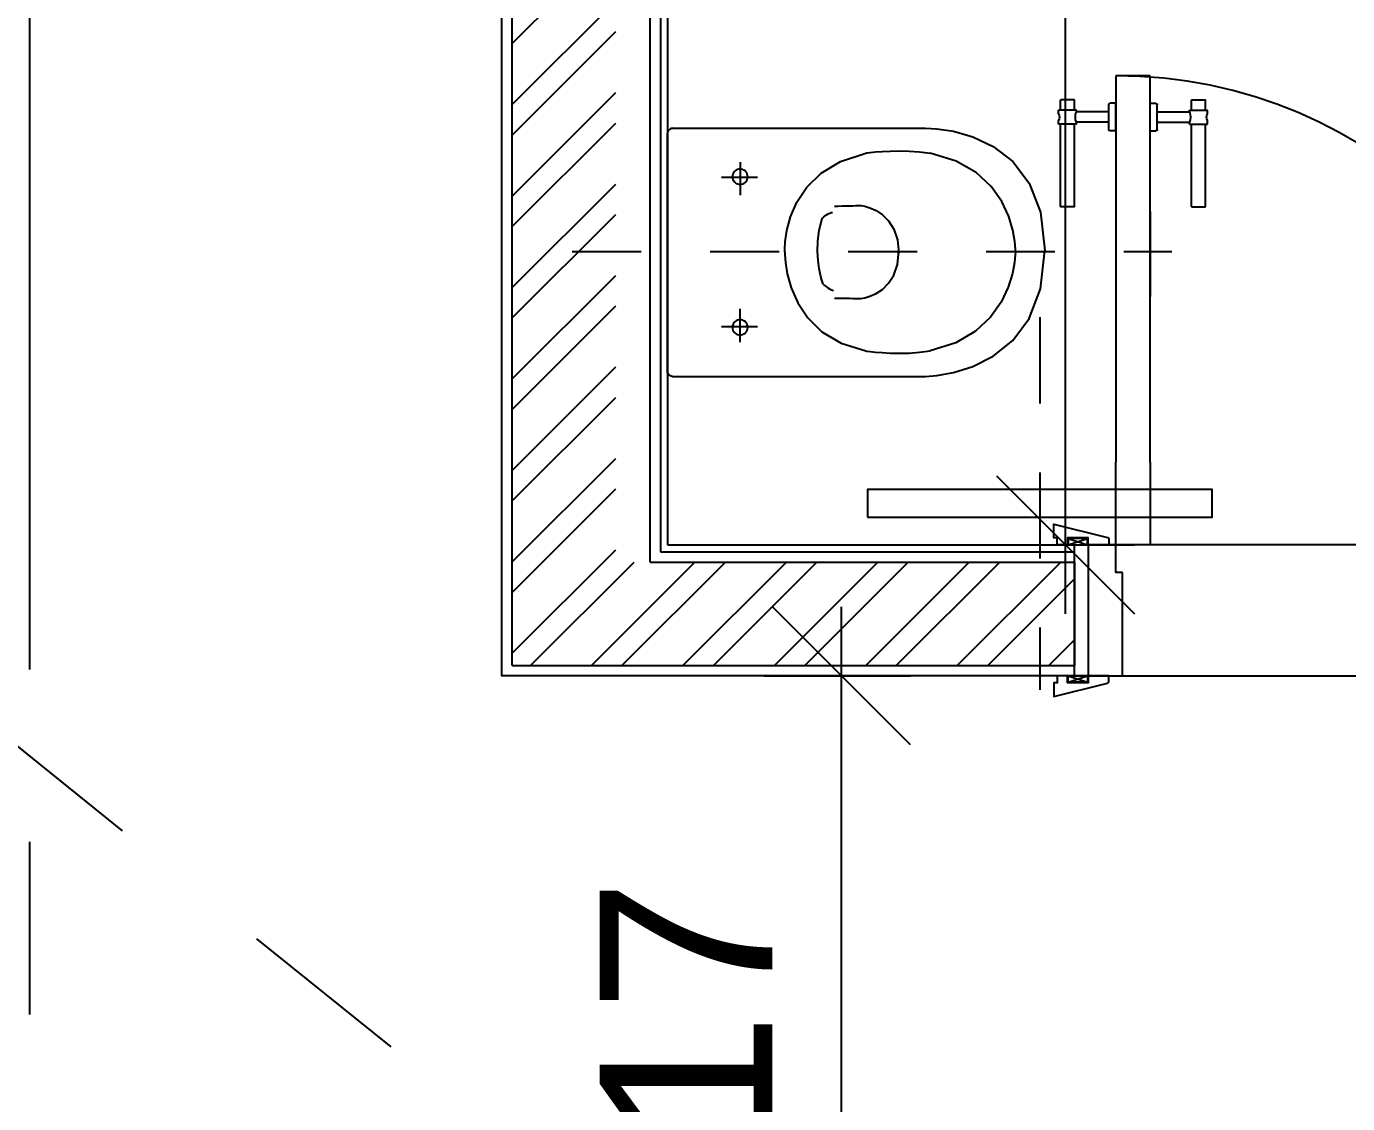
# Model space of a CAD drawing. Extents: x 83 to 143.2, y -2.6 to 70.8.
# Drawn here: x 121.263 to 123.179, y 28.605 to 30.166 of the extents above; entities that cross this region are included whole.
import ezdxf

# ---------------------------------------------------------------- set-up
doc = ezdxf.new("R2010")
doc.units = 0
doc.header["$MEASUREMENT"] = 0
doc.header["$PDMODE"] = 3
doc.header["$PDSIZE"] = 0.3
for name, pattern in [('AXIS_100$0$A-AXIS$0$PHANTOM', [2.5, 1.25, -0.25, 0.25, -0.25, 0.25, -0.25]), ('CENTER', [2, 1.25, -0.25, 0.25, -0.25]), ('DASHDOTX2', [50.8, 25.4, -12.7, 0, -12.7]), ('HIDDEN', [0.375, 0.25, -0.125])]:
    doc.linetypes.add(name, pattern=pattern)
doc.layers.get('0').update_dxf_attribs({"linetype": 'CONTINUOUS'})
doc.layers.get('DEFPOINTS').update_dxf_attribs({"linetype": 'CONTINUOUS'})
for name, color, linetype in [('A-AXIS-SANITARY', 10, 'DASHDOTX2'), ('a-dim', 3, 'CONTINUOUS'), ('A-DOORS', 1, 'CONTINUOUS'), ('A-FLOR-PFIX', 61, 'CONTINUOUS'), ('A-HATCH-WALL', 8, 'CONTINUOUS'), ('A-heater', 61, 'CONTINUOUS'), ('A-HEATER-axis', 5, 'HIDDEN'), ('A-PLASTER', 8, 'CONTINUOUS'), ('A-SECT-TILE', 12, 'CONTINUOUS'), ('A-WALL', 4, 'CONTINUOUS'), ('AXIS_100$0$A-AXIS-100', 10, 'AXIS_100$0$A-AXIS$0$PHANTOM')]:
    doc.layers.add(name, color=color, linetype=linetype)
doc.styles.add('A100-STEXT', font='ARIAL.TTF', dxfattribs={"height": 0.25})
doc.dimstyles.new('A100-DIM', dxfattribs={"dimtxt": 0.25, "dimasz": 0.2, "dimexe": 0.1, "dimexo": 0.3, "dimgap": 0.1, "dimtad": 1, "dimlfac": 100, "dimrnd": 0.5, "dimdsep": 46, "dimtxsty": 'A100-STEXT', "dimblk1": 'OBLIQUE', "dimblk2": 'OBLIQUE', "dimsah": 1, "dimcen": -0.05, "dimdle": 0.1, "dimclrd": 15, "dimclre": 15, "dimclrt": 256, "dimadec": 0, "dimazin": 0, "dimtfac": 0.28, "dimtix": 1, "dimtmove": 2, "dimatfit": 3, "dimldrblk": 'OBLIQUE', "dimfxl": 0, "dimtolj": 1, "dimarcsym": 0})

# ---------------------------------------------------------------- blocks, each defined once
blk = doc.blocks.new('A$C45807027')
at = {"layer": 'A-DOORS'}
for p, q in [((0.68, 0.0005), (0.68, 0.0195)), ((0.6805, 0.02), (0.8, 0.02)), ((0.8, -0.003), (0.8, 0.023)), ((0.8, 0.023), (0.805, 0.023)), ((0.815, 0.023), (0.82, 0.023)), ((0.82, -0.003), (0.82, 0.023)), ((0.82, 0.02), (0.8345, 0.02)), ((0.835, 0.0005), (0.835, 0.0195)), ((0, 0.009), (-0.009, -0.019)), ((-0.009, 0.009), (0, -0.019)), ((0.19, 0.009), (0.199, -0.019)), ((0.199, 0.009), (0.19, -0.019)), ((0.6805, 0), (0.8, 0)), ((0.8, -0.003), (0.8025, -0.003)), ((0.8025, -0.05), (0.8025, -0.003)), ((0.8175, -0.05), (0.8175, -0.003)), ((0.8175, -0.003), (0.82, -0.003)), ((0.82, 0), (0.8345, 0)), ((0.79, -0.06), (0.79, -0.052)), ((0.792, -0.05), (0.828, -0.05)), ((0.83, -0.06), (0.83, -0.052)), ((0.19, -0.11), (0.19, -0.06)), ((0.19, -0.06), (0.31, -0.06)), ((0.75, -0.06), (0.31, -0.06)), ((0.673, -0.06), (0.55, -0.06)), ((0.87, -0.06), (0.75, -0.06)), ((0.79, -0.06), (0.83, -0.06)), ((0.87, -0.11), (0.87, -0.06)), ((0.31, -0.11), (0.19, -0.11)), ((0.31, -0.11), (0.75, -0.11)), ((0.673, -0.11), (0.55, -0.11)), ((0.75, -0.11), (0.87, -0.11)), ((0.79, -0.11), (0.79, -0.118)), ((0.79, -0.11), (0.83, -0.11)), ((0.83, -0.11), (0.83, -0.118)), ((0.792, -0.12), (0.828, -0.12)), ((0.8025, -0.12), (0.8025, -0.167)), ((0.8175, -0.12), (0.8175, -0.167)), ((0.68, -0.1705), (0.68, -0.1895)), ((0.6805, -0.17), (0.8, -0.17)), ((0.8, -0.167), (0.8, -0.193)), ((0.8, -0.167), (0.8025, -0.167)), ((0.8175, -0.167), (0.82, -0.167)), ((0.82, -0.167), (0.82, -0.193)), ((0.82, -0.17), (0.8345, -0.17)), ((0.835, -0.1705), (0.835, -0.1895)), ((0.6805, -0.19), (0.8, -0.19)), ((0.82, -0.19), (0.8345, -0.19)), ((0.8, -0.193), (0.805, -0.193)), ((0.815, -0.193), (0.82, -0.193)), ((0, -0.809), (-0.009, -0.781)), ((-0.009, -0.809), (0, -0.781)), ((0.19, -0.809), (0.199, -0.781)), ((0.199, -0.809), (0.19, -0.781))]:
    blk.add_line(p, q, dxfattribs=at)
at = {"layer": 'A-DOORS', "color": 8}
for p, q in [((0, -0.07), (0, -0.73)), ((0.19, -0.74), (0.19, -0.06))]:
    blk.add_line(p, q, dxfattribs=at)
at = {"layer": 'A-DOORS'}
for points in [[(0, 0.01), (0, 0.025), (-0.01, 0.025), (-0.01, 0.03), (-0.03, 0.03), (-0.0104, -0.0482, 0.381769), (-0.0084, -0.05), (0, -0.05), (0, -0.02), (-0.01, -0.02), (-0.01, 0.01), (0, 0.01)], [(0.19, 0.01), (0.19, 0.025), (0.2, 0.025), (0.2, 0.03), (0.22, 0.03), (0.2004, -0.0482, -0.381769), (0.1984, -0.05), (0.19, -0.05), (0.19, -0.02), (0.2, -0.02), (0.2, 0.01), (0.19, 0.01)], [(0, -0.81), (0, -0.825), (-0.01, -0.825), (-0.01, -0.83), (-0.03, -0.83), (-0.0104, -0.7518, -0.381769), (-0.0084, -0.75), (0, -0.75), (0, -0.78), (-0.01, -0.78), (-0.01, -0.81), (0, -0.81)], [(0.19, -0.81), (0.19, -0.825), (0.2, -0.825), (0.2, -0.83), (0.22, -0.83), (0.2004, -0.7518, 0.381769), (0.1984, -0.75), (0.19, -0.75), (0.19, -0.78), (0.2, -0.78), (0.2, -0.81), (0.19, -0.81)]]:
    blk.add_lwpolyline(points, format="xyb", dxfattribs=at)
for points in [[(0, 0.009), (0, -0.019), (-0.009, -0.019), (-0.009, 0.009)], [(0.19, 0.009), (0.19, -0.019), (0.199, -0.019), (0.199, 0.009)], [(0, -0.809), (0, -0.781), (-0.009, -0.781), (-0.009, -0.809)], [(0.19, -0.809), (0.19, -0.781), (0.199, -0.781), (0.199, -0.809)]]:
    blk.add_lwpolyline(points, close=True, dxfattribs=at)
for points in [[(0, 0), (0.19, 0), (0.19, -0.02), (0, -0.02), (0, 0)], [(0.19, -0.02), (0, -0.02), (0, -0.07), (0.15, -0.07)], [(0.15, -0.07), (0.15, -0.06), (0.19, -0.06), (0.19, -0.02)], [(0.19, -0.78), (0, -0.78), (0, -0.73), (0.15, -0.73)], [(0.15, -0.73), (0.15, -0.74), (0.19, -0.74), (0.19, -0.78)], [(0, -0.8), (0.19, -0.8), (0.19, -0.78), (0, -0.78), (0, -0.8)]]:
    blk.add_lwpolyline(points, dxfattribs=at)
blk.add_arc((0.1897, -0.0597), 0.6803, 270.0254, 359.9746, dxfattribs=at)
at = {"layer": 'A-DOORS', "extrusion": (0, 0, -1)}
for centre, major_axis, start_param, end_param in [((0.6805, 0.0195), (-0.000354, 0.000354), 5.497787, 7.068583), ((0.81, 0.0306), (-0.00642, 0.00642), 3.344077, 4.509904), ((0.8345, 0.0195), (0.000354, 0.000354), -0.785398, 0.785398), ((0.6805, 0.0005), (0.000354, 0.000354), 2.356194, 3.926991), ((0.8345, 0.0005), (-0.000354, 0.000354), 2.356194, 3.926991), ((0.81, -0.021), (-0.0138, 0.0138), 0.390607, 1.180189), ((0.792, -0.052), (-0.00141, 0.00141), 5.497787, 7.068583), ((0.828, -0.052), (0.00141, 0.00141), -0.785398, 0.785398), ((0.792, -0.118), (-0.00141, 0.00141), 3.926991, 5.497787), ((0.828, -0.118), (-0.00141, 0.00141), 2.356194, 3.926991), ((0.6805, -0.1705), (-0.000354, 0.000354), 5.497787, 7.068583), ((0.81, -0.149), (-0.0138, 0.0138), 3.5322, 4.321782), ((0.8345, -0.1705), (0.000354, 0.000354), -0.785398, 0.785398), ((0.6805, -0.1895), (0.000354, 0.000354), 2.356194, 3.926991), ((0.81, -0.2006), (-0.00642, 0.00642), 0.202485, 1.368312), ((0.8345, -0.1895), (0.000354, 0.000354), 0.785398, 2.356194)]:
    blk.add_ellipse(centre, major_axis=major_axis, ratio=1, start_param=start_param, end_param=end_param, dxfattribs=at)
blk = doc.blocks.new('A$C4412624D')
for points in [[(-363.316505, 205.931824, 0), (-369.377186, 205.812927, 0), (-385.619804, 204.401184, 0), (-409.135235, 200.113983, 0), (-437.014357, 191.368836, 0), (-466.348038, 176.583069, 0), (-494.227158, 154.174194, 0), (-517.742592, 122.559601, 0), (-533.985207, 80.156738, 0), (-540.045876, 25.382996, 0)], [(-7.305237, 205.931824, 0), (-19.51413, 205.931824, 0), (-52.233948, 205.931824, 0), (-99.604431, 205.931824, 0), (-155.76532, 205.931824, 0), (-214.856354, 205.931793, 0), (-271.017242, 205.931793, 0), (-318.387726, 205.931793, 0), (-351.107536, 205.931763, 0), (-363.316406, 205.931763, 0)], [(-7.305237, 205.931824, 0), (-7.054718, 205.891724, 0), (-6.383331, 205.746399, 0), (-5.411285, 205.458283, 0), (-4.258881, 204.989777, 0), (-3.046356, 204.303314, 0), (-1.893951, 203.361298, 0), (-0.921936, 202.126221, 0), (-0.250519, 200.560455, 0), (0, 198.626465, 0)], [(-0.000031, 198.626618, 0), (-0.000031, 186.942688, 0), (-0.000031, 155.629791, 0), (-0.000031, 110.296204, 0), (-0.000031, 56.550171, 0), (0, 0, 0), (0, -53.746025, 0), (0, -99.079628, 0), (0.000031, -130.392528, 0), (0.000031, -142.076446, 0)], [(-283.871368, 169.254578, 0), (-285.531082, 169.495087, 0), (-290.24971, 170.096344, 0), (-297.636414, 170.87796, 0), (-307.300392, 171.659577, 0), (-318.850838, 172.260834, 0), (-331.896935, 172.501343, 0), (-346.047874, 172.200714, 0), (-360.912849, 171.17862, 0), (-376.101044, 169.254608, 0)], [(-497.934326, 27.701111, 0), (-497.803253, 31.697464, 0), (-496.723526, 42.562134, 0), (-493.665352, 58.608521, 0), (-487.598946, 78.150055, 0), (-477.494526, 99.500153, 0), (-462.322313, 120.972229, 0), (-441.052518, 140.879669, 0), (-412.655359, 157.53595, 0), (-376.101051, 169.254425, 0)], [(-167.899292, 27.713638, 0), (-167.94632, 31.783478, 0), (-168.779755, 42.831787, 0), (-171.43811, 59.116745, 0), (-176.960022, 78.896546, 0), (-186.383972, 100.429382, 0), (-200.748535, 121.973389, 0), (-221.092255, 141.786835, 0), (-248.453674, 158.127808, 0), (-283.871368, 169.254547, 0)], [(-103.977631, 156.470307, 0), (-103.977631, 154.841889, 0), (-103.977631, 150.477722, 0), (-103.977631, 144.159454, 0), (-103.977631, 136.668732, 0), (-103.977661, 128.787171, 0), (-103.977661, 121.296448, 0), (-103.977661, 114.97818, 0), (-103.977692, 110.614014, 0), (-103.977692, 108.985626, 0)], [(-128.633087, 134.554077, 0), (-126.879395, 134.554077, 0), (-122.179504, 134.554077, 0), (-115.375183, 134.554077, 0), (-107.308197, 134.554077, 0), (-98.820343, 134.554108, 0), (-90.753357, 134.554108, 0), (-83.949036, 134.554108, 0), (-79.249146, 134.554138, 0), (-77.495453, 134.554138, 0)], [(-93.019531, 135.467438, 0), (-93.196075, 137.437134, 0), (-93.705109, 139.291046, 0), (-94.515656, 140.998169, 0), (-95.596771, 142.527588, 0), (-96.917511, 143.848328, 0), (-98.446899, 144.929444, 0), (-100.154022, 145.740021, 0), (-102.007935, 146.249054, 0), (-103.977631, 146.425629, 0), (-103.977631, 146.425537, 0), (-105.947327, 146.248993, 0), (-107.801239, 145.73996, 0), (-109.508362, 144.929413, 0), (-111.03775, 143.848328, 0), (-112.358459, 142.527588, 0), (-113.439575, 140.99823, 0), (-114.250092, 139.291107, 0), (-114.759094, 137.437256, 0), (-114.935638, 135.46759, 0), (-114.93573, 135.467438, 0), (-114.759186, 133.497742, 0), (-114.250153, 131.643829, 0), (-113.439606, 129.936707, 0), (-112.35849, 128.407288, 0), (-111.03775, 127.086548, 0), (-109.508362, 126.005432, 0), (-107.801239, 125.194855, 0), (-105.947327, 124.685822, 0), (-103.977631, 124.509247, 0), (-103.977631, 124.509339, 0), (-102.007935, 124.685883, 0), (-100.154022, 125.194916, 0), (-98.446899, 126.005463, 0), (-96.917511, 127.086548, 0), (-95.596802, 128.407288, 0), (-94.515686, 129.936646, 0), (-93.70517, 131.643768, 0), (-93.196167, 133.49762, 0), (-93.019623, 135.467285, 0)], [(-239.127029, 93.496338, 0), (-244.453003, 93.570557, 0), (-249.945557, 93.674713, 0), (-255.392944, 93.798554, 0), (-260.583328, 93.931671, 0), (-265.304947, 94.063751, 0), (-269.345993, 94.184479, 0), (-272.494675, 94.283508, 0), (-274.5392, 94.350495, 0), (-275.267776, 94.375122, 0), (-275.267746, 94.375122, 0), (-277.177994, 94.160919, 0), (-282.297455, 93.202637, 0), (-289.709213, 91.026795, 0), (-298.496338, 87.159912, 0), (-307.741928, 81.128479, 0), (-316.529068, 72.45903, 0), (-323.940826, 60.67807, 0), (-329.060295, 45.312103, 0), (-330.970551, 25.887634, 0)], [(-222.988953, 73.828949, 0), (-223.338638, 74.133179, 0), (-224.304276, 74.948532, 0), (-225.760712, 76.128952, 0), (-227.582809, 77.528443, 0), (-229.645447, 79.000946, 0), (-231.823486, 80.400421, 0), (-233.99176, 81.580872, 0), (-236.025146, 82.39621, 0), (-237.798523, 82.70047, 0)], [(-222.988953, 73.828949, 0), (-222.415253, 72.286972, 0), (-220.969742, 67.851441, 0), (-219.065781, 60.807938, 0), (-217.11673, 51.442078, 0), (-215.53595, 40.039414, 0), (-214.736816, 26.885574, 0), (-215.132675, 12.266113, 0), (-217.136887, -3.533356, 0), (-221.162842, -20.227234, 0)], [(-363.316505, -149.381658, 0), (-369.377186, -149.461094, 0), (-385.619804, -148.580885, 0), (-409.135235, -145.063267, 0), (-437.014357, -137.230472, 0), (-466.348038, -123.404728, 0), (-494.227158, -101.908272, 0), (-517.742592, -71.063339, 0), (-533.985207, -29.192154, 0), (-540.045876, 25.383057, 0)], [(-497.934326, 27.701111, 0), (-497.877174, 23.658875, 0), (-496.982231, 12.679642, 0), (-494.164284, -3.515335, 0), (-488.338104, -23.204819, 0), (-478.41848, -44.667587, 0), (-463.320183, -66.182388, 0), (-441.957998, -86.028, 0), (-413.246702, -102.483177, 0), (-376.101074, -113.826691, 0)], [(-239.127029, -38.068466, 0), (-244.453003, -38.14267, 0), (-249.945557, -38.246841, 0), (-255.392944, -38.370651, 0), (-260.583328, -38.503769, 0), (-265.304947, -38.635849, 0), (-269.345993, -38.756561, 0), (-272.494675, -38.855591, 0), (-274.5392, -38.922577, 0), (-275.267776, -38.947189, 0), (-275.267746, -38.947235, 0), (-277.177994, -38.733047, 0), (-282.297455, -37.774811, 0), (-289.709213, -35.599045, 0), (-298.496338, -31.732208, 0), (-307.741928, -25.700821, 0), (-316.529068, -17.031387, 0), (-323.940826, -5.250381, 0), (-329.060295, 10.115692, 0), (-330.970551, 29.540344, 0)], [(-167.899292, 27.713638, 0), (-167.835449, 23.744888, 0), (-168.391693, 12.949295, 0), (-170.689728, -3.00711, 0), (-175.851273, -22.458359, 0), (-184.998032, -43.738403, 0), (-199.251709, -65.181274, 0), (-219.733994, -85.120949, 0), (-247.56662, -101.891426, 0), (-283.871277, -113.826691, 0)], [(-221.162796, -20.227218, 0), (-221.512482, -20.531448, 0), (-222.478119, -21.346786, 0), (-223.934555, -22.527222, 0), (-225.756668, -23.926681, 0), (-227.819305, -25.39917, 0), (-229.99733, -26.79863, 0), (-232.165619, -27.97905, 0), (-234.19902, -28.794388, 0), (-235.972382, -29.098617, 0)], [(-103.977631, -101.042419, 0), (-103.977631, -99.414001, 0), (-103.977631, -95.049827, 0), (-103.977631, -88.731552, 0), (-103.977631, -81.240814, 0), (-103.977661, -73.359253, 0), (-103.977661, -65.868515, 0), (-103.977661, -59.550239, 0), (-103.977692, -55.186066, 0), (-103.977692, -53.557648, 0)], [(-93.019531, -80.039558, 0), (-93.196075, -78.069855, 0), (-93.705109, -76.215965, 0), (-94.515656, -74.508842, 0), (-95.596771, -72.979439, 0), (-96.917511, -71.658707, 0), (-98.446899, -70.577591, 0), (-100.154022, -69.767044, 0), (-102.007935, -69.258026, 0), (-103.977631, -69.081474, 0), (-103.977631, -69.081459, 0), (-105.947327, -69.258011, 0), (-107.801239, -69.767036, 0), (-109.508362, -70.577583, 0), (-111.03775, -71.658699, 0), (-112.358459, -72.979431, 0), (-113.439575, -74.508835, 0), (-114.250092, -76.21595, 0), (-114.759094, -78.069839, 0), (-114.935638, -80.039543, 0), (-114.93573, -80.039558, 0), (-114.759186, -82.009262, 0), (-114.250153, -83.863159, 0), (-113.439606, -85.570282, 0), (-112.35849, -87.099686, 0), (-111.03775, -88.420425, 0), (-109.508362, -89.501541, 0), (-107.801239, -90.312088, 0), (-105.947327, -90.821113, 0), (-103.977631, -90.997673, 0), (-103.977631, -90.997658, 0), (-102.007935, -90.821106, 0), (-100.154022, -90.31208, 0), (-98.446899, -89.501533, 0), (-96.917511, -88.420418, 0), (-95.596802, -87.099678, 0), (-94.515686, -85.570274, 0), (-93.70517, -83.863144, 0), (-93.196167, -82.009254, 0), (-93.019623, -80.039543, 0)], [(-128.633087, -79.126785, 0), (-126.879395, -79.126785, 0), (-122.179504, -79.126785, 0), (-115.375183, -79.126785, 0), (-107.308197, -79.126793, 0), (-98.820343, -79.126793, 0), (-90.753357, -79.1268, 0), (-83.949036, -79.1268, 0), (-79.249146, -79.126808, 0), (-77.495453, -79.126816, 0)], [(-283.871368, -113.826683, 0), (-285.531082, -114.067184, 0), (-290.24971, -114.668434, 0), (-297.636414, -115.450065, 0), (-307.300392, -116.231693, 0), (-318.850838, -116.832943, 0), (-331.896935, -117.073444, 0), (-346.047874, -116.772819, 0), (-360.912849, -115.750694, 0), (-376.101044, -113.826691, 0)], [(-7.305237, -149.381658, 0), (-19.51413, -149.381658, 0), (-52.233948, -149.381658, 0), (-99.604431, -149.381658, 0), (-155.76532, -149.381658, 0), (-214.856354, -149.38166, 0), (-271.017242, -149.38166, 0), (-318.387726, -149.38166, 0), (-351.107536, -149.381662, 0), (-363.316406, -149.381662, 0)], [(-7.305237, -149.381658, 0), (-7.054718, -149.341568, 0), (-6.383331, -149.196247, 0), (-5.411285, -148.908123, 0), (-4.258881, -148.439623, 0), (-3.046356, -147.753174, 0), (-1.893951, -146.811207, 0), (-0.921936, -145.576141, 0), (-0.250519, -144.010414, 0), (0, -142.076446, 0)]]:
    blk.add_polyline3d(points)
at = {"layer": 'A-AXIS-SANITARY', "linetype": 'CENTER', "ltscale": 0.1}
blk.add_line((136.288241, 26.88557), (-721.794139, 26.885582), dxfattribs=at)
blk = doc.blocks.new('A$C1C8D3502')
at = {"layer": 'A-heater'}
blk.add_lwpolyline([(0, -0.5), (0, 0), (-0.04, 0), (-0.04, -0.5)], close=True, dxfattribs=at)
at = {"layer": 'A-HEATER-axis', "ltscale": 0.5}
blk.add_line((-0.29, -0.25), (0.25, -0.25), dxfattribs=at)
blk = doc.blocks.new('_OBLIQUE')
at = {"color": 0, "linetype": 'ByBlock'}
blk.add_line((-0.5, -0.5), (0.5, 0.5), dxfattribs=at)
blk = doc.blocks.new('*D126')
at = {"layer": 'a-dim', "color": 15, "lineweight": -2}
for p, q in [((122.77, 29.315), (122.77, 31.615)), ((122.4928, 31.515), (122.87, 31.515)), ((122.4928, 29.415), (122.87, 29.415))]:
    blk.add_line(p, q, dxfattribs=at)
at = {"layer": 'DEFPOINTS', "color": 0}
for p in [(122.1928, 31.515), (122.77, 31.515), (122.1928, 29.415)]:
    blk.add_point(p, dxfattribs=at)
at = {"layer": 'a-dim', "color": 15, "lineweight": -2, "xscale": 0.2, "yscale": 0.2, "zscale": 0.2}
for p, rotation in [((122.77, 31.515), 90), ((122.77, 29.415), 270)]:
    blk.add_blockref('_OBLIQUE', p, dxfattribs=dict(at, rotation=rotation))
at = {"layer": 'a-dim', "insert": (122.5424, 30.465), "char_height": 0.25, "attachment_point": 5, "rotation": 90, "style": 'A100-STEXT'}
blk.add_mtext('\\A1;210', dxfattribs=at)
blk = doc.blocks.new('*D133')
at = {"layer": 'a-dim', "color": 15, "lineweight": -2}
for p, q in [((122.4452, 27.955), (122.4452, 29.325)), ((122.3328, 29.225), (122.5452, 29.225)), ((122.3328, 28.055), (122.5452, 28.055))]:
    blk.add_line(p, q, dxfattribs=at)
at = {"layer": 'DEFPOINTS', "color": 0}
for p in [(122.0328, 29.225), (122.4452, 29.225), (122.0328, 28.055)]:
    blk.add_point(p, dxfattribs=at)
at = {"layer": 'a-dim', "color": 15, "lineweight": -2, "xscale": 0.2, "yscale": 0.2, "zscale": 0.2}
for p, rotation in [((122.4452, 29.225), 90), ((122.4452, 28.055), 270)]:
    blk.add_blockref('_OBLIQUE', p, dxfattribs=dict(at, rotation=rotation))
at = {"layer": 'a-dim', "insert": (122.2197, 28.64), "char_height": 0.25, "attachment_point": 5, "rotation": 90, "style": 'A100-STEXT'}
blk.add_mtext('\\A1;117', dxfattribs=at)

msp = doc.modelspace()

# ---------------------------------------------------------------- linework, layer by layer
at = {"layer": 'A-HATCH-WALL'}
for p, q in [((121.96779, 30.14159), (122.11779, 30.29159)), ((121.96779, 30.0532), (122.11779, 30.2032)), ((121.96779, 30.00901), (122.11779, 30.15901)), ((121.96779, 29.92062), (122.11779, 30.07062)), ((121.96779, 29.87643), (122.11779, 30.02643)), ((121.96779, 29.78804), (122.11779, 29.93804)), ((121.96779, 29.74384), (122.11779, 29.89384)), ((121.96779, 29.65546), (122.11779, 29.80546)), ((121.96779, 29.61126), (122.11779, 29.76126)), ((121.96779, 29.52287), (122.11779, 29.67287)), ((121.96779, 29.47868), (122.11779, 29.62868)), ((121.96779, 29.39029), (122.11779, 29.54029)), ((121.96779, 29.3461), (122.11779, 29.4961)), ((121.96779, 29.25771), (122.11779, 29.40771)), ((121.99428, 29.24), (122.14428, 29.39)), ((122.08267, 29.24), (122.23267, 29.39)), ((122.12686, 29.24), (122.27686, 29.39)), ((122.21525, 29.24), (122.36525, 29.39)), ((122.25944, 29.24), (122.40944, 29.39)), ((122.34783, 29.24), (122.49783, 29.39)), ((122.39203, 29.24), (122.54203, 29.39)), ((122.48041, 29.24), (122.63041, 29.39)), ((122.52461, 29.24), (122.67461, 29.39)), ((122.613, 29.24), (122.763, 29.39)), ((122.65719, 29.24), (122.78279, 29.3656)), ((122.74558, 29.24), (122.78279, 29.27721))]:
    msp.add_line(p, q, dxfattribs=at)
at = {"layer": 'A-PLASTER'}
msp.add_lwpolyline([(122.78279, 29.225), (121.95279, 29.225), (121.95279, 31.425), (118.67279, 31.425), (118.67279, 30.84)], dxfattribs=at)
at = {"layer": 'A-SECT-TILE'}
for p, q in [((122.18279, 31.525), (122.18279, 29.405)), ((122.19279, 31.515), (122.19279, 29.415)), ((122.19279, 29.415), (122.78279, 29.415)), ((122.18279, 29.405), (122.78279, 29.405))]:
    msp.add_line(p, q, dxfattribs=at)
at = {"layer": 'A-WALL'}
for p, q in [((122.16779, 29.39), (122.16779, 31.54)), ((121.96779, 29.24), (121.96779, 31.44)), ((122.16779, 29.39), (122.78279, 29.39)), ((122.78279, 29.39), (122.78279, 29.24)), ((121.96779, 29.24), (122.78279, 29.24))]:
    msp.add_line(p, q, dxfattribs=at)
at = {"layer": 'AXIS_100$0$A-AXIS-100'}
for p, q in [((124.90948, 26.18046), (89.12018, 54.96227)), ((121.26779, 32.98435), (121.26779, -1.8346))]:
    msp.add_line(p, q, dxfattribs=at)

# ---------------------------------------------------------------- block references
at = {"layer": 'A-DOORS', "rotation": 90}
msp.add_blockref('A$C45807027', (122.78279, 29.225), dxfattribs=at)
at = {"layer": 'A-FLOR-PFIX', "xscale": 0.001013189780223911, "yscale": 0.001013189780223911, "zscale": 0.001013189780229412, "rotation": 179.9999983252509}
msp.add_blockref('A$C4412624D', (122.19279, 29.86749), dxfattribs=at)
at = {"layer": 'A-heater', "rotation": 270}
msp.add_blockref('A$C1C8D3502', (122.98279, 29.455), dxfattribs=at)

# ---------------------------------------------------------------- dimensions: what is measured, and where the dimension line sits
at = {"layer": 'a-dim'}
for p1, p2, distance, picture, middle in [((122.19279, 29.415), (122.19279, 31.515), -0.57723, '*D126', (122.54238, 30.465)), ((122.03279, 28.055), (122.03279, 29.225), -0.41244, '*D133', (122.21972, 28.64))]:
    dim = msp.add_aligned_dim(p1=p1, p2=p2, distance=distance, dimstyle='A100-DIM', dxfattribs=at)
    dim.commit()
    dim.dimension.update_dxf_attribs({"geometry": picture, "text_midpoint": middle})

doc.saveas('drawing.dxf')
